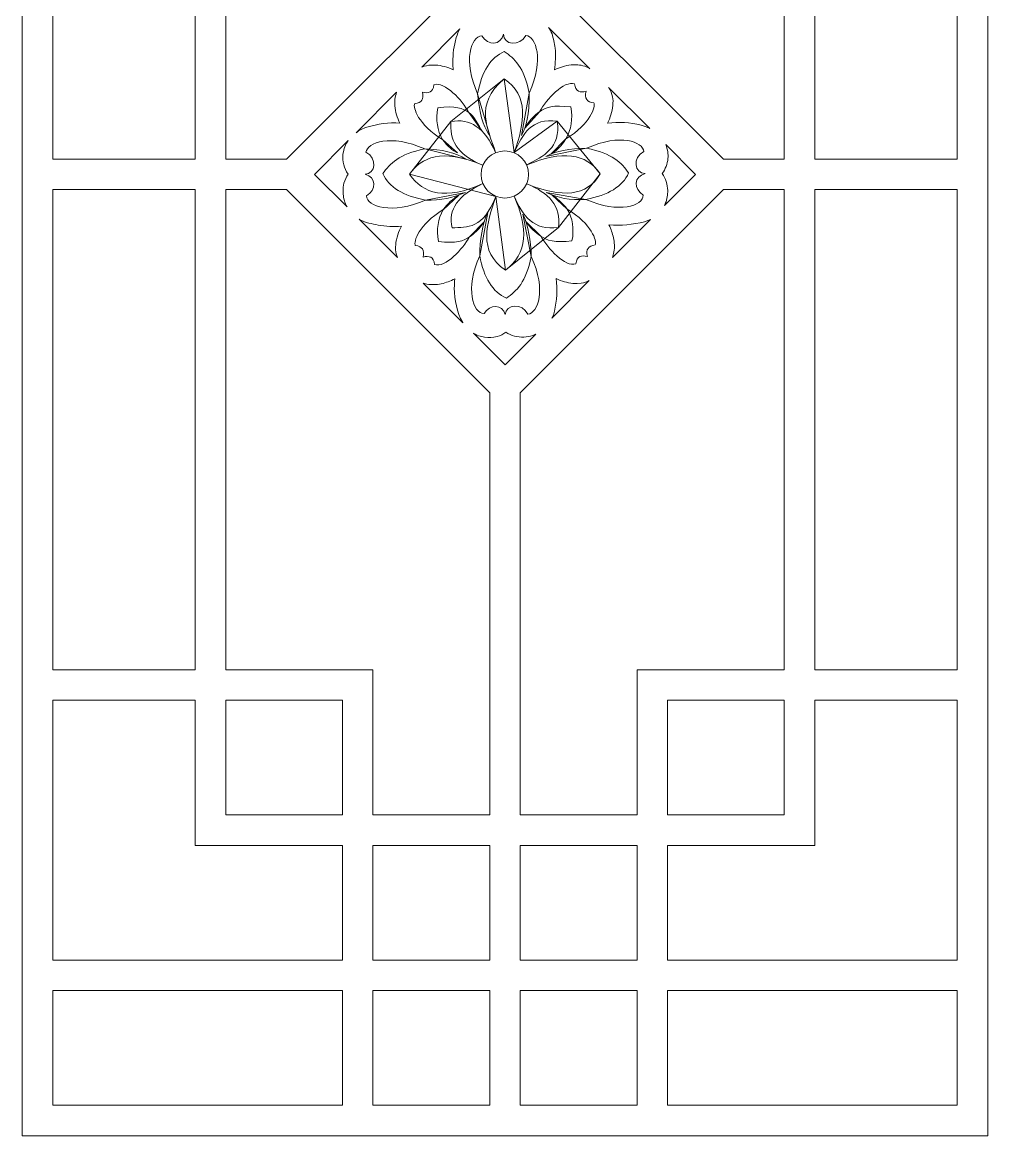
# Model space of a CAD drawing. Header units: centimetres. Extents: x -12.8 to -1.9, y -0.9 to 9.5.
# Drawn here: x -7.07 to -1.85, y -0.9 to 5.12 of the extents above; entities that cross this region are included whole.
import ezdxf

# ---------------------------------------------------------------- set-up
doc = ezdxf.new("R2010")
doc.units = ezdxf.units.CM
doc.header["$MEASUREMENT"] = 0
doc.layers.add('layer 1', color=7, linetype='Continuous')

msp = doc.modelspace()

# ---------------------------------------------------------------- linework, layer by layer
at = {"layer": 'layer 1', "color": 7, "lineweight": 9}
for points, knots in [([(-7.07487, -0.8996), (-7.07487, -0.8996), (-7.07487, 9.5), (-7.07487, 9.5), (-7.07487, 9.5), (-7.07487, 9.5), (-1.85082, 9.5), (-1.85082, 9.5), (-1.85082, 9.5), (-1.85082, 9.5), (-1.85082, -0.8996), (-1.85082, -0.8996), (-1.85082, -0.8996), (-1.85082, -0.8996), (-7.07487, -0.8996), (-7.07487, -0.8996)], [0, 0, 0, 0, 0.2, 0.2, 0.2, 0.2, 0.4, 0.4, 0.4, 0.4, 0.6, 0.6, 0.6, 0.6, 1, 1, 1, 1]), ([(-5.64433, 4.38261), (-5.64433, 4.38261), (-5.64433, 4.38261), (-5.64433, 4.38261), (-5.64433, 4.38261), (-5.64433, 4.38261), (-4.54527, 5.48168), (-4.54527, 5.48168), (-4.54527, 5.48168), (-4.54527, 5.48168), (-4.54527, 7.76506), (-4.54527, 7.76506), (-4.54527, 7.76506), (-4.54527, 7.76506), (-5.17713, 7.76506), (-5.17713, 7.76506), (-5.17713, 7.76506), (-5.17713, 7.76506), (-5.17713, 6.98001), (-5.17713, 6.98001), (-5.17713, 6.98001), (-5.17713, 6.98001), (-5.97381, 6.98001), (-5.97381, 6.98001), (-5.97381, 6.98001), (-5.97381, 6.98001), (-5.97381, 4.38261), (-5.97381, 4.38261), (-5.97381, 4.38261), (-5.97381, 4.38261), (-5.64433, 4.38261), (-5.64433, 4.38261)], [0, 0, 0, 0, 0.1111111, 0.1111111, 0.1111111, 0.1111111, 0.2222222, 0.2222222, 0.2222222, 0.2222222, 0.3333333, 0.3333333, 0.3333333, 0.3333333, 0.4444444, 0.4444444, 0.4444444, 0.4444444, 0.5555556, 0.5555556, 0.5555556, 0.5555556, 0.6666667, 0.6666667, 0.6666667, 0.6666667, 0.7777778, 0.7777778, 0.7777778, 0.7777778, 1, 1, 1, 1]), ([(-4.38043, 5.48168), (-4.38043, 5.48168), (-4.38043, 5.48168), (-4.38043, 5.48168), (-4.38043, 5.48168), (-4.38043, 5.48168), (-3.28135, 4.38261), (-3.28135, 4.38261), (-3.28135, 4.38261), (-3.28135, 4.38261), (-2.95188, 4.38261), (-2.95188, 4.38261), (-2.95188, 4.38261), (-2.95188, 4.38261), (-2.95188, 6.98001), (-2.95188, 6.98001), (-2.95188, 6.98001), (-2.95188, 6.98001), (-3.74857, 6.98001), (-3.74857, 6.98001), (-3.74857, 6.98001), (-3.74857, 6.98001), (-3.74857, 7.76506), (-3.74857, 7.76506), (-3.74857, 7.76506), (-3.74857, 7.76506), (-4.38043, 7.76506), (-4.38043, 7.76506), (-4.38043, 7.76506), (-4.38043, 7.76506), (-4.38043, 5.48168), (-4.38043, 5.48168)], [0, 0, 0, 0, 0.1111111, 0.1111111, 0.1111111, 0.1111111, 0.2222222, 0.2222222, 0.2222222, 0.2222222, 0.3333333, 0.3333333, 0.3333333, 0.3333333, 0.4444444, 0.4444444, 0.4444444, 0.4444444, 0.5555556, 0.5555556, 0.5555556, 0.5555556, 0.6666667, 0.6666667, 0.6666667, 0.6666667, 0.7777778, 0.7777778, 0.7777778, 0.7777778, 1, 1, 1, 1]), ([(-6.91004, 4.38261), (-6.91004, 4.38261), (-6.91004, 4.38261), (-6.91004, 4.38261), (-6.91004, 4.38261), (-6.91004, 4.38261), (-6.13864, 4.38261), (-6.13864, 4.38261), (-6.13864, 4.38261), (-6.13864, 4.38261), (-6.13864, 6.98001), (-6.13864, 6.98001), (-6.13864, 6.98001), (-6.13864, 6.98001), (-6.91004, 6.98001), (-6.91004, 6.98001), (-6.91004, 6.98001), (-6.91004, 6.98001), (-6.91004, 4.38261), (-6.91004, 4.38261)], [0, 0, 0, 0, 0.1666667, 0.1666667, 0.1666667, 0.1666667, 0.3333333, 0.3333333, 0.3333333, 0.3333333, 0.5, 0.5, 0.5, 0.5, 0.6666667, 0.6666667, 0.6666667, 0.6666667, 1, 1, 1, 1]), ([(-2.01565, 6.98001), (-2.01565, 6.98001), (-2.01565, 6.98001), (-2.01565, 6.98001), (-2.01565, 6.98001), (-2.01565, 6.98001), (-2.78705, 6.98001), (-2.78705, 6.98001), (-2.78705, 6.98001), (-2.78705, 6.98001), (-2.78705, 4.38261), (-2.78705, 4.38261), (-2.78705, 4.38261), (-2.78705, 4.38261), (-2.01565, 4.38261), (-2.01565, 4.38261), (-2.01565, 4.38261), (-2.01565, 4.38261), (-2.01565, 6.98001), (-2.01565, 6.98001)], [0, 0, 0, 0, 0.1666667, 0.1666667, 0.1666667, 0.1666667, 0.3333333, 0.3333333, 0.3333333, 0.3333333, 0.5, 0.5, 0.5, 0.5, 0.6666667, 0.6666667, 0.6666667, 0.6666667, 1, 1, 1, 1]), ([(-4.74365, 4.87088), (-4.74365, 4.87088), (-4.74365, 4.87088), (-4.74365, 4.87088), (-4.74365, 4.87088), (-4.74365, 4.87088), (-4.74313, 4.86576), (-4.74313, 4.86576), (-4.74313, 4.86576), (-4.77438, 4.88028), (-4.805, 4.88841), (-4.83931, 4.89121), (-4.83931, 4.89121), (-4.83931, 4.89121), (-4.86056, 4.89138), (-4.86056, 4.89138), (-4.86056, 4.89138), (-4.8798, 4.89005), (-4.89628, 4.88706), (-4.91309, 4.88072), (-4.91309, 4.88072), (-4.91309, 4.88072), (-4.70667, 5.08715), (-4.70667, 5.08715), (-4.70667, 5.08715), (-4.71471, 5.07249), (-4.72099, 5.05757), (-4.72636, 5.04058), (-4.72636, 5.04058), (-4.72957, 5.02939), (-4.73248, 5.01826), (-4.73509, 5.00692), (-4.73509, 5.00692), (-4.74446, 4.96121), (-4.74716, 4.9174), (-4.74365, 4.87088)], [0, 0, 0, 0, 0.1, 0.1, 0.1, 0.1, 0.2, 0.2, 0.2, 0.2, 0.3, 0.3, 0.3, 0.3, 0.4, 0.4, 0.4, 0.4, 0.5, 0.5, 0.5, 0.5, 0.6, 0.6, 0.6, 0.6, 0.7, 0.7, 0.7, 0.7, 0.8, 0.8, 0.8, 0.8, 1, 1, 1, 1]), ([(-4.47148, 5.05888), (-4.47148, 5.05888), (-4.47148, 5.05888), (-4.47148, 5.05888), (-4.47148, 5.05888), (-4.47208, 4.99994), (-4.38261, 4.98828), (-4.35019, 5.05197), (-4.35019, 5.05197), (-4.29615, 5.04465), (-4.24834, 4.92468), (-4.33189, 4.73952), (-4.33189, 4.73952), (-4.36003, 4.88096), (-4.41227, 4.92693), (-4.46656, 4.96482), (-4.46656, 4.96482), (-4.54077, 4.93236), (-4.58897, 4.85615), (-4.61118, 4.73623), (-4.61118, 4.73623), (-4.69169, 4.91518), (-4.64687, 5.04696), (-4.5879, 5.04869), (-4.5879, 5.04869), (-4.55575, 4.99545), (-4.48428, 4.99616), (-4.47148, 5.05888)], [0, 0, 0, 0, 0.125, 0.125, 0.125, 0.125, 0.25, 0.25, 0.25, 0.25, 0.375, 0.375, 0.375, 0.375, 0.5, 0.5, 0.5, 0.5, 0.625, 0.625, 0.625, 0.625, 0.75, 0.75, 0.75, 0.75, 1, 1, 1, 1]), ([(-4.00342, 4.87154), (-4.00342, 4.87154), (-4.00342, 4.87154), (-4.00342, 4.87154), (-4.00342, 4.87154), (-4.00607, 4.87336), (-4.00885, 4.87514), (-4.01185, 4.87691), (-4.01185, 4.87691), (-4.01185, 4.87691), (-4.03146, 4.88539), (-4.03146, 4.88539), (-4.03146, 4.88539), (-4.05696, 4.89294), (-4.07922, 4.89438), (-4.10565, 4.89221), (-4.10565, 4.89221), (-4.13629, 4.88811), (-4.16734, 4.87965), (-4.19461, 4.86478), (-4.19461, 4.86478), (-4.19039, 4.90345), (-4.18697, 4.94467), (-4.19161, 4.98327), (-4.19161, 4.98327), (-4.19551, 5.00983), (-4.20116, 5.03502), (-4.20832, 5.06089), (-4.20832, 5.06089), (-4.21429, 5.07307), (-4.22029, 5.08418), (-4.2272, 5.09533), (-4.2272, 5.09533), (-4.2272, 5.09533), (-4.00342, 4.87154), (-4.00342, 4.87154)], [0, 0, 0, 0, 0.1, 0.1, 0.1, 0.1, 0.2, 0.2, 0.2, 0.2, 0.3, 0.3, 0.3, 0.3, 0.4, 0.4, 0.4, 0.4, 0.5, 0.5, 0.5, 0.5, 0.6, 0.6, 0.6, 0.6, 0.7, 0.7, 0.7, 0.7, 0.8, 0.8, 0.8, 0.8, 1, 1, 1, 1]), ([(-4.9095, 4.74464), (-4.9095, 4.74464), (-4.9095, 4.74464), (-4.9095, 4.74464), (-4.9095, 4.74464), (-4.89974, 4.70695), (-4.91378, 4.68622), (-4.95164, 4.68245), (-4.95164, 4.68245), (-4.9615, 4.66285), (-4.93473, 4.5692), (-4.80021, 4.48816), (-4.80021, 4.48816), (-4.82908, 4.53809), (-4.83897, 4.59486), (-4.82593, 4.65985), (-4.82593, 4.65985), (-4.73494, 4.67265), (-4.68614, 4.65745), (-4.65809, 4.63441), (-4.65809, 4.63441), (-4.69396, 4.70088), (-4.78957, 4.80454), (-4.84735, 4.78489), (-4.84735, 4.78489), (-4.85221, 4.74124), (-4.87793, 4.73736), (-4.9095, 4.74464)], [0, 0, 0, 0, 0.125, 0.125, 0.125, 0.125, 0.25, 0.25, 0.25, 0.25, 0.375, 0.375, 0.375, 0.375, 0.5, 0.5, 0.5, 0.5, 0.625, 0.625, 0.625, 0.625, 0.75, 0.75, 0.75, 0.75, 1, 1, 1, 1]), ([(-4.75542, 4.58581), (-4.75542, 4.58581), (-4.75542, 4.58581), (-4.75542, 4.58581), (-4.75542, 4.58581), (-4.65302, 4.60541), (-4.57198, 4.55213), (-4.51439, 4.41873), (-4.51439, 4.41873), (-4.55331, 4.54716), (-4.63382, 4.67226), (-4.46784, 4.81701), (-4.46784, 4.81701), (-4.46784, 4.81701), (-4.75542, 4.58581), (-4.75542, 4.58581)], [0, 0, 0, 0, 0.2, 0.2, 0.2, 0.2, 0.4, 0.4, 0.4, 0.4, 0.6, 0.6, 0.6, 0.6, 1, 1, 1, 1]), ([(-4.46784, 4.81701), (-4.46784, 4.81701), (-4.46784, 4.81701), (-4.46784, 4.81701), (-4.46784, 4.81701), (-4.33184, 4.72624), (-4.35583, 4.5784), (-4.41306, 4.41873), (-4.41306, 4.41873), (-4.41306, 4.41873), (-4.46784, 4.81701), (-4.46784, 4.81701)], [0, 0, 0, 0, 0.25, 0.25, 0.25, 0.25, 0.5, 0.5, 0.5, 0.5, 1, 1, 1, 1]), ([(-4.02388, 4.74931), (-4.02388, 4.74931), (-4.02388, 4.74931), (-4.02388, 4.74931), (-4.02388, 4.74931), (-4.03364, 4.71162), (-4.0196, 4.69088), (-3.98172, 4.68711), (-3.98172, 4.68711), (-3.97187, 4.66749), (-3.99863, 4.57387), (-4.13315, 4.49282), (-4.13315, 4.49282), (-4.10428, 4.54275), (-4.09439, 4.5995), (-4.10742, 4.66452), (-4.10742, 4.66452), (-4.19842, 4.67732), (-4.24721, 4.66212), (-4.27529, 4.63907), (-4.27529, 4.63907), (-4.23939, 4.70554), (-4.14378, 4.8092), (-4.086, 4.78956), (-4.086, 4.78956), (-4.08114, 4.7459), (-4.05542, 4.74203), (-4.02388, 4.74931)], [0, 0, 0, 0, 0.125, 0.125, 0.125, 0.125, 0.25, 0.25, 0.25, 0.25, 0.375, 0.375, 0.375, 0.375, 0.5, 0.5, 0.5, 0.5, 0.625, 0.625, 0.625, 0.625, 0.75, 0.75, 0.75, 0.75, 1, 1, 1, 1]), ([(-3.67974, 4.54788), (-3.67974, 4.54788), (-3.67974, 4.54788), (-3.67974, 4.54788), (-3.67974, 4.54788), (-3.68781, 4.55206), (-3.69618, 4.55585), (-3.70512, 4.55927), (-3.70512, 4.55927), (-3.70512, 4.55927), (-3.72614, 4.56616), (-3.72614, 4.56616), (-3.72614, 4.56616), (-3.78605, 4.58264), (-3.84696, 4.58499), (-3.90838, 4.57612), (-3.90838, 4.57612), (-3.90838, 4.57612), (-3.89796, 4.59833), (-3.89796, 4.59833), (-3.89796, 4.59833), (-3.88488, 4.63148), (-3.8778, 4.66199), (-3.87844, 4.69775), (-3.87844, 4.69775), (-3.87844, 4.69775), (-3.8808, 4.71885), (-3.8808, 4.71885), (-3.8808, 4.71885), (-3.88491, 4.73758), (-3.89034, 4.75175), (-3.90038, 4.7681), (-3.90038, 4.7681), (-3.90038, 4.7681), (-3.90256, 4.77068), (-3.90256, 4.77068), (-3.90256, 4.77068), (-3.90256, 4.77068), (-3.67974, 4.54788), (-3.67974, 4.54788)], [0, 0, 0, 0, 0.0909091, 0.0909091, 0.0909091, 0.0909091, 0.1818182, 0.1818182, 0.1818182, 0.1818182, 0.2727273, 0.2727273, 0.2727273, 0.2727273, 0.3636364, 0.3636364, 0.3636364, 0.3636364, 0.4545455, 0.4545455, 0.4545455, 0.4545455, 0.5454545, 0.5454545, 0.5454545, 0.5454545, 0.6363636, 0.6363636, 0.6363636, 0.6363636, 0.7272727, 0.7272727, 0.7272727, 0.7272727, 0.8181818, 0.8181818, 0.8181818, 0.8181818, 1, 1, 1, 1]), ([(-5.04928, 4.74454), (-5.04928, 4.74454), (-5.04928, 4.74454), (-5.04928, 4.74454), (-5.04928, 4.74454), (-5.04928, 4.74454), (-5.04958, 4.74393), (-5.04958, 4.74393), (-5.04958, 4.74393), (-5.0582, 4.71879), (-5.06043, 4.69683), (-5.05898, 4.67036), (-5.05898, 4.67036), (-5.05538, 4.63753), (-5.04652, 4.60627), (-5.03118, 4.57691), (-5.03118, 4.57691), (-5.09123, 4.58209), (-5.15234, 4.57237), (-5.20991, 4.55564), (-5.20991, 4.55564), (-5.2314, 4.54898), (-5.25068, 4.53862), (-5.26825, 4.52556), (-5.26825, 4.52556), (-5.26825, 4.52556), (-5.04928, 4.74454), (-5.04928, 4.74454)], [0, 0, 0, 0, 0.125, 0.125, 0.125, 0.125, 0.25, 0.25, 0.25, 0.25, 0.375, 0.375, 0.375, 0.375, 0.5, 0.5, 0.5, 0.5, 0.625, 0.625, 0.625, 0.625, 0.75, 0.75, 0.75, 0.75, 1, 1, 1, 1]), ([(-4.54549, 4.5105), (-4.54549, 4.5105), (-4.54549, 4.5105), (-4.54549, 4.5105), (-4.54549, 4.5105), (-4.56708, 4.54478), (-4.59629, 4.58189), (-4.61122, 4.73651), (-4.61122, 4.73651), (-4.61122, 4.73651), (-4.54549, 4.5105), (-4.54549, 4.5105)], [0, 0, 0, 0, 0.25, 0.25, 0.25, 0.25, 0.5, 0.5, 0.5, 0.5, 1, 1, 1, 1]), ([(-4.3739, 4.50945), (-4.3739, 4.50945), (-4.3739, 4.50945), (-4.3739, 4.50945), (-4.3739, 4.50945), (-4.34882, 4.55799), (-4.32949, 4.62187), (-4.33191, 4.73968), (-4.33191, 4.73968), (-4.33191, 4.73968), (-4.3739, 4.50945), (-4.3739, 4.50945)], [0, 0, 0, 0, 0.25, 0.25, 0.25, 0.25, 0.5, 0.5, 0.5, 0.5, 1, 1, 1, 1]), ([(-4.35598, 4.55039), (-4.35598, 4.55039), (-4.35598, 4.55039), (-4.35598, 4.55039), (-4.35598, 4.55039), (-4.33698, 4.58125), (-4.30649, 4.622), (-4.27494, 4.63933), (-4.27494, 4.63933), (-4.27494, 4.63933), (-4.35598, 4.55039), (-4.35598, 4.55039)], [0, 0, 0, 0, 0.25, 0.25, 0.25, 0.25, 0.5, 0.5, 0.5, 0.5, 1, 1, 1, 1]), ([(-4.97909, 4.30134), (-4.97909, 4.30134), (-4.97909, 4.30134), (-4.97909, 4.30134), (-4.97909, 4.30134), (-4.91266, 4.39243), (-4.81089, 4.44324), (-4.58287, 4.35011), (-4.58287, 4.35011), (-4.72984, 4.40814), (-4.76319, 4.49227), (-4.75542, 4.58581), (-4.75542, 4.58581), (-4.75542, 4.58581), (-4.97909, 4.30134), (-4.97909, 4.30134)], [0, 0, 0, 0, 0.2, 0.2, 0.2, 0.2, 0.4, 0.4, 0.4, 0.4, 0.6, 0.6, 0.6, 0.6, 1, 1, 1, 1]), ([(-4.58697, 4.53335), (-4.58697, 4.53335), (-4.58697, 4.53335), (-4.58697, 4.53335), (-4.58697, 4.53335), (-4.60382, 4.56177), (-4.62963, 4.61545), (-4.65824, 4.63456), (-4.65824, 4.63456), (-4.65824, 4.63456), (-4.58697, 4.53335), (-4.58697, 4.53335)], [0, 0, 0, 0, 0.25, 0.25, 0.25, 0.25, 0.5, 0.5, 0.5, 0.5, 1, 1, 1, 1]), ([(-4.41306, 4.41873), (-4.41306, 4.41873), (-4.41306, 4.41873), (-4.41306, 4.41873), (-4.41306, 4.41873), (-4.36867, 4.51752), (-4.3171, 4.60708), (-4.18023, 4.58763), (-4.18023, 4.58763), (-4.18023, 4.58763), (-4.41306, 4.41873), (-4.41306, 4.41873)], [0, 0, 0, 0, 0.25, 0.25, 0.25, 0.25, 0.5, 0.5, 0.5, 0.5, 1, 1, 1, 1]), ([(-4.18023, 4.58763), (-4.18023, 4.58763), (-4.18023, 4.58763), (-4.18023, 4.58763), (-4.18023, 4.58763), (-4.15956, 4.44031), (-4.25551, 4.39877), (-4.34458, 4.35101), (-4.34458, 4.35101), (-4.15393, 4.43119), (-4.02154, 4.41493), (-3.94744, 4.30223), (-3.94744, 4.30223), (-3.94744, 4.30223), (-4.18023, 4.58763), (-4.18023, 4.58763)], [0, 0, 0, 0, 0.2, 0.2, 0.2, 0.2, 0.4, 0.4, 0.4, 0.4, 0.6, 0.6, 0.6, 0.6, 1, 1, 1, 1]), ([(-5.22036, 4.30054), (-5.22036, 4.30054), (-5.22036, 4.30054), (-5.22036, 4.30054), (-5.22036, 4.30054), (-5.1629, 4.3023), (-5.15188, 4.38766), (-5.21537, 4.41929), (-5.21537, 4.41929), (-5.20796, 4.47275), (-5.08305, 4.52004), (-4.89589, 4.43738), (-4.89589, 4.43738), (-5.03886, 4.40955), (-5.08534, 4.3579), (-5.12363, 4.30418), (-5.12363, 4.30418), (-5.09082, 4.23078), (-5.01387, 4.1831), (-4.89264, 4.16112), (-4.89264, 4.16112), (-5.07353, 4.08149), (-5.2103, 4.12581), (-5.21206, 4.18413), (-5.21206, 4.18413), (-5.15883, 4.21559), (-5.15907, 4.28676), (-5.22036, 4.30054)], [0, 0, 0, 0, 0.125, 0.125, 0.125, 0.125, 0.25, 0.25, 0.25, 0.25, 0.375, 0.375, 0.375, 0.375, 0.5, 0.5, 0.5, 0.5, 0.625, 0.625, 0.625, 0.625, 0.75, 0.75, 0.75, 0.75, 1, 1, 1, 1]), ([(-3.70411, 4.30401), (-3.70411, 4.30401), (-3.70411, 4.30401), (-3.70411, 4.30401), (-3.70411, 4.30401), (-3.76596, 4.29053), (-3.76797, 4.21951), (-3.7146, 4.18796), (-3.7146, 4.18796), (-3.71633, 4.12965), (-3.84416, 4.0853), (-4.02505, 4.16495), (-4.02505, 4.16495), (-3.90382, 4.18691), (-3.8268, 4.23459), (-3.79397, 4.30801), (-3.79397, 4.30801), (-3.83228, 4.3617), (-3.87876, 4.41339), (-4.02173, 4.44121), (-4.02173, 4.44121), (-3.83455, 4.52388), (-3.71867, 4.47658), (-3.71126, 4.42313), (-3.71126, 4.42313), (-3.7753, 4.39124), (-3.76282, 4.30442), (-3.70411, 4.30401)], [0, 0, 0, 0, 0.125, 0.125, 0.125, 0.125, 0.25, 0.25, 0.25, 0.25, 0.375, 0.375, 0.375, 0.375, 0.5, 0.5, 0.5, 0.5, 0.625, 0.625, 0.625, 0.625, 0.75, 0.75, 0.75, 0.75, 1, 1, 1, 1]), ([(-5.31092, 4.4829), (-5.31092, 4.4829), (-5.31092, 4.4829), (-5.31092, 4.4829), (-5.31092, 4.4829), (-5.31463, 4.47767), (-5.31811, 4.47232), (-5.3216, 4.46648), (-5.3216, 4.46648), (-5.32736, 4.45478), (-5.33166, 4.44401), (-5.33547, 4.43151), (-5.33547, 4.43151), (-5.33547, 4.43151), (-5.33975, 4.40798), (-5.33975, 4.40798), (-5.33975, 4.40798), (-5.34217, 4.37022), (-5.3348, 4.33266), (-5.31174, 4.3018), (-5.31174, 4.3018), (-5.32226, 4.28593), (-5.32864, 4.27095), (-5.33401, 4.25274), (-5.33401, 4.25274), (-5.33401, 4.25274), (-5.33827, 4.23007), (-5.33827, 4.23007), (-5.33827, 4.23007), (-5.34052, 4.20418), (-5.33862, 4.1828), (-5.33196, 4.15768), (-5.33196, 4.15768), (-5.32781, 4.14572), (-5.32329, 4.13521), (-5.31756, 4.12412), (-5.31756, 4.12412), (-5.31756, 4.12412), (-5.49362, 4.3002), (-5.49362, 4.3002), (-5.49362, 4.3002), (-5.49362, 4.3002), (-5.31092, 4.4829), (-5.31092, 4.4829)], [0, 0, 0, 0, 0.0833333, 0.0833333, 0.0833333, 0.0833333, 0.1666667, 0.1666667, 0.1666667, 0.1666667, 0.25, 0.25, 0.25, 0.25, 0.3333333, 0.3333333, 0.3333333, 0.3333333, 0.4166667, 0.4166667, 0.4166667, 0.4166667, 0.5, 0.5, 0.5, 0.5, 0.5833333, 0.5833333, 0.5833333, 0.5833333, 0.6666667, 0.6666667, 0.6666667, 0.6666667, 0.75, 0.75, 0.75, 0.75, 0.8333333, 0.8333333, 0.8333333, 0.8333333, 1, 1, 1, 1]), ([(-4.71979, 4.41732), (-4.71979, 4.41732), (-4.71979, 4.41732), (-4.71979, 4.41732), (-4.71979, 4.41732), (-4.74532, 4.42668), (-4.77489, 4.45289), (-4.8004, 4.48844), (-4.8004, 4.48844), (-4.8004, 4.48844), (-4.71979, 4.41732), (-4.71979, 4.41732)], [0, 0, 0, 0, 0.25, 0.25, 0.25, 0.25, 0.5, 0.5, 0.5, 0.5, 1, 1, 1, 1]), ([(-4.21543, 4.40904), (-4.21543, 4.40904), (-4.21543, 4.40904), (-4.21543, 4.40904), (-4.21543, 4.40904), (-4.18789, 4.42353), (-4.15754, 4.45402), (-4.13308, 4.49289), (-4.13308, 4.49289), (-4.13308, 4.49289), (-4.21543, 4.40904), (-4.21543, 4.40904)], [0, 0, 0, 0, 0.25, 0.25, 0.25, 0.25, 0.5, 0.5, 0.5, 0.5, 1, 1, 1, 1]), ([(-3.59971, 4.13258), (-3.59971, 4.13258), (-3.59971, 4.13258), (-3.59971, 4.13258), (-3.59971, 4.13258), (-3.59682, 4.1384), (-3.59419, 4.14432), (-3.59166, 4.15077), (-3.59166, 4.15077), (-3.58781, 4.16333), (-3.58517, 4.17486), (-3.58327, 4.18787), (-3.58327, 4.18787), (-3.58327, 4.18787), (-3.58233, 4.21225), (-3.58233, 4.21225), (-3.58233, 4.21225), (-3.58451, 4.24632), (-3.59273, 4.27662), (-3.61267, 4.30476), (-3.61267, 4.30476), (-3.59392, 4.32791), (-3.58474, 4.35687), (-3.58096, 4.38597), (-3.58096, 4.38597), (-3.58027, 4.39811), (-3.58051, 4.40902), (-3.58166, 4.42111), (-3.58166, 4.42111), (-3.58432, 4.43592), (-3.58791, 4.44827), (-3.59339, 4.46152), (-3.59339, 4.46152), (-3.59339, 4.46152), (-3.43208, 4.3002), (-3.43208, 4.3002), (-3.43208, 4.3002), (-3.43208, 4.3002), (-3.59971, 4.13258), (-3.59971, 4.13258)], [0, 0, 0, 0, 0.0909091, 0.0909091, 0.0909091, 0.0909091, 0.1818182, 0.1818182, 0.1818182, 0.1818182, 0.2727273, 0.2727273, 0.2727273, 0.2727273, 0.3636364, 0.3636364, 0.3636364, 0.3636364, 0.4545455, 0.4545455, 0.4545455, 0.4545455, 0.5454545, 0.5454545, 0.5454545, 0.5454545, 0.6363636, 0.6363636, 0.6363636, 0.6363636, 0.7272727, 0.7272727, 0.7272727, 0.7272727, 0.8181818, 0.8181818, 0.8181818, 0.8181818, 1, 1, 1, 1]), ([(-4.67463, 4.38193), (-4.67463, 4.38193), (-4.67463, 4.38193), (-4.67463, 4.38193), (-4.67463, 4.38193), (-4.72829, 4.41583), (-4.80819, 4.43717), (-4.89589, 4.43738), (-4.89589, 4.43738), (-4.89589, 4.43738), (-4.67463, 4.38193), (-4.67463, 4.38193)], [0, 0, 0, 0, 0.25, 0.25, 0.25, 0.25, 0.5, 0.5, 0.5, 0.5, 1, 1, 1, 1]), ([(-4.59267, 4.29967), (-4.59267, 4.29967), (-4.59267, 4.29967), (-4.59267, 4.29967), (-4.59267, 4.29967), (-4.59267, 4.36986), (-4.53483, 4.42708), (-4.46386, 4.42708), (-4.46386, 4.42708), (-4.39292, 4.42708), (-4.33506, 4.36986), (-4.33506, 4.29967), (-4.33506, 4.29967), (-4.33506, 4.22949), (-4.39292, 4.17225), (-4.46386, 4.17225), (-4.46386, 4.17225), (-4.53483, 4.17225), (-4.59267, 4.22949), (-4.59267, 4.29967)], [0, 0, 0, 0, 0.1666667, 0.1666667, 0.1666667, 0.1666667, 0.3333333, 0.3333333, 0.3333333, 0.3333333, 0.5, 0.5, 0.5, 0.5, 0.6666667, 0.6666667, 0.6666667, 0.6666667, 1, 1, 1, 1]), ([(-4.242, 4.39702), (-4.242, 4.39702), (-4.242, 4.39702), (-4.242, 4.39702), (-4.242, 4.39702), (-4.18695, 4.42511), (-4.11363, 4.44056), (-4.02159, 4.44123), (-4.02159, 4.44123), (-4.02159, 4.44123), (-4.242, 4.39702), (-4.242, 4.39702)], [0, 0, 0, 0, 0.25, 0.25, 0.25, 0.25, 0.5, 0.5, 0.5, 0.5, 1, 1, 1, 1]), ([(-4.51257, 4.1803), (-4.51257, 4.1803), (-4.51257, 4.1803), (-4.51257, 4.1803), (-4.51257, 4.1803), (-4.58195, 4.00428), (-4.66593, 4.01329), (-4.74904, 4.01143), (-4.74904, 4.01143), (-4.77331, 4.1089), (-4.71548, 4.18783), (-4.58287, 4.24985), (-4.58287, 4.24985), (-4.78382, 4.15943), (-4.9059, 4.19217), (-4.97909, 4.30134), (-4.97909, 4.30134), (-4.97909, 4.30134), (-4.51257, 4.1803), (-4.51257, 4.1803)], [0, 0, 0, 0, 0.1666667, 0.1666667, 0.1666667, 0.1666667, 0.3333333, 0.3333333, 0.3333333, 0.3333333, 0.5, 0.5, 0.5, 0.5, 0.6666667, 0.6666667, 0.6666667, 0.6666667, 1, 1, 1, 1]), ([(-3.94744, 4.30223), (-3.94744, 4.30223), (-3.94744, 4.30223), (-3.94744, 4.30223), (-3.94744, 4.30223), (-4.01857, 4.18158), (-4.15465, 4.17005), (-4.34458, 4.24895), (-4.34458, 4.24895), (-4.22883, 4.20045), (-4.1551, 4.13048), (-4.17385, 4.01322), (-4.17385, 4.01322), (-4.17385, 4.01322), (-3.94744, 4.30223), (-3.94744, 4.30223)], [0, 0, 0, 0, 0.2, 0.2, 0.2, 0.2, 0.4, 0.4, 0.4, 0.4, 0.6, 0.6, 0.6, 0.6, 1, 1, 1, 1]), ([(-6.91004, 1.62039), (-6.91004, 1.62039), (-6.91004, 1.62039), (-6.91004, 1.62039), (-6.91004, 1.62039), (-6.91004, 1.62039), (-6.13864, 1.62039), (-6.13864, 1.62039), (-6.13864, 1.62039), (-6.13864, 1.62039), (-6.13864, 4.21779), (-6.13864, 4.21779), (-6.13864, 4.21779), (-6.13864, 4.21779), (-6.91004, 4.21779), (-6.91004, 4.21779), (-6.91004, 4.21779), (-6.91004, 4.21779), (-6.91004, 1.62039), (-6.91004, 1.62039)], [0, 0, 0, 0, 0.1666667, 0.1666667, 0.1666667, 0.1666667, 0.3333333, 0.3333333, 0.3333333, 0.3333333, 0.5, 0.5, 0.5, 0.5, 0.6666667, 0.6666667, 0.6666667, 0.6666667, 1, 1, 1, 1]), ([(-4.54527, 3.1187), (-4.54527, 3.1187), (-4.54527, 3.1187), (-4.54527, 3.1187), (-4.54527, 3.1187), (-4.54527, 3.1187), (-5.64433, 4.21779), (-5.64433, 4.21779), (-5.64433, 4.21779), (-5.64433, 4.21779), (-5.97381, 4.21779), (-5.97381, 4.21779), (-5.97381, 4.21779), (-5.97381, 4.21779), (-5.97381, 1.62039), (-5.97381, 1.62039), (-5.97381, 1.62039), (-5.97381, 1.62039), (-5.17713, 1.62039), (-5.17713, 1.62039), (-5.17713, 1.62039), (-5.17713, 1.62039), (-5.17713, 0.83533), (-5.17713, 0.83533), (-5.17713, 0.83533), (-5.17713, 0.83533), (-4.54527, 0.83533), (-4.54527, 0.83533), (-4.54527, 0.83533), (-4.54527, 0.83533), (-4.54527, 3.1187), (-4.54527, 3.1187)], [0, 0, 0, 0, 0.1111111, 0.1111111, 0.1111111, 0.1111111, 0.2222222, 0.2222222, 0.2222222, 0.2222222, 0.3333333, 0.3333333, 0.3333333, 0.3333333, 0.4444444, 0.4444444, 0.4444444, 0.4444444, 0.5555556, 0.5555556, 0.5555556, 0.5555556, 0.6666667, 0.6666667, 0.6666667, 0.6666667, 0.7777778, 0.7777778, 0.7777778, 0.7777778, 1, 1, 1, 1]), ([(-3.28135, 4.21779), (-3.28135, 4.21779), (-3.28135, 4.21779), (-3.28135, 4.21779), (-3.28135, 4.21779), (-3.28135, 4.21779), (-4.38043, 3.1187), (-4.38043, 3.1187), (-4.38043, 3.1187), (-4.38043, 3.1187), (-4.38043, 0.83533), (-4.38043, 0.83533), (-4.38043, 0.83533), (-4.38043, 0.83533), (-3.74857, 0.83533), (-3.74857, 0.83533), (-3.74857, 0.83533), (-3.74857, 0.83533), (-3.74857, 1.62039), (-3.74857, 1.62039), (-3.74857, 1.62039), (-3.74857, 1.62039), (-2.95188, 1.62039), (-2.95188, 1.62039), (-2.95188, 1.62039), (-2.95188, 1.62039), (-2.95188, 4.21779), (-2.95188, 4.21779), (-2.95188, 4.21779), (-2.95188, 4.21779), (-3.28135, 4.21779), (-3.28135, 4.21779)], [0, 0, 0, 0, 0.1111111, 0.1111111, 0.1111111, 0.1111111, 0.2222222, 0.2222222, 0.2222222, 0.2222222, 0.3333333, 0.3333333, 0.3333333, 0.3333333, 0.4444444, 0.4444444, 0.4444444, 0.4444444, 0.5555556, 0.5555556, 0.5555556, 0.5555556, 0.6666667, 0.6666667, 0.6666667, 0.6666667, 0.7777778, 0.7777778, 0.7777778, 0.7777778, 1, 1, 1, 1]), ([(-2.01565, 4.21779), (-2.01565, 4.21779), (-2.01565, 4.21779), (-2.01565, 4.21779), (-2.01565, 4.21779), (-2.01565, 4.21779), (-2.78705, 4.21779), (-2.78705, 4.21779), (-2.78705, 4.21779), (-2.78705, 4.21779), (-2.78705, 1.62039), (-2.78705, 1.62039), (-2.78705, 1.62039), (-2.78705, 1.62039), (-2.01565, 1.62039), (-2.01565, 1.62039), (-2.01565, 1.62039), (-2.01565, 1.62039), (-2.01565, 4.21779), (-2.01565, 4.21779)], [0, 0, 0, 0, 0.1666667, 0.1666667, 0.1666667, 0.1666667, 0.3333333, 0.3333333, 0.3333333, 0.3333333, 0.5, 0.5, 0.5, 0.5, 0.6666667, 0.6666667, 0.6666667, 0.6666667, 1, 1, 1, 1]), ([(-4.89264, 4.16112), (-4.89264, 4.16112), (-4.89264, 4.16112), (-4.89264, 4.16112), (-4.89264, 4.16112), (-4.81136, 4.15842), (-4.7395, 4.17482), (-4.6772, 4.20257), (-4.6772, 4.20257), (-4.6772, 4.20257), (-4.89264, 4.16112), (-4.89264, 4.16112)], [0, 0, 0, 0, 0.25, 0.25, 0.25, 0.25, 0.5, 0.5, 0.5, 0.5, 1, 1, 1, 1]), ([(-4.79689, 4.10908), (-4.79689, 4.10908), (-4.79689, 4.10908), (-4.79689, 4.10908), (-4.79689, 4.10908), (-4.77707, 4.14114), (-4.7426, 4.16802), (-4.7132, 4.18826), (-4.7132, 4.18826), (-4.7132, 4.18826), (-4.79689, 4.10908), (-4.79689, 4.10908)], [0, 0, 0, 0, 0.25, 0.25, 0.25, 0.25, 0.5, 0.5, 0.5, 0.5, 1, 1, 1, 1]), ([(-4.46052, 3.78202), (-4.46052, 3.78202), (-4.46052, 3.78202), (-4.46052, 3.78202), (-4.46052, 3.78202), (-4.61227, 3.88609), (-4.56085, 4.03354), (-4.51257, 4.1803), (-4.51257, 4.1803), (-4.51257, 4.1803), (-4.46052, 3.78202), (-4.46052, 3.78202)], [0, 0, 0, 0, 0.25, 0.25, 0.25, 0.25, 0.5, 0.5, 0.5, 0.5, 1, 1, 1, 1]), ([(-4.17385, 4.01322), (-4.17385, 4.01322), (-4.17385, 4.01322), (-4.17385, 4.01322), (-4.17385, 4.01322), (-4.30835, 3.99369), (-4.36842, 4.07721), (-4.41306, 4.18212), (-4.41306, 4.18212), (-4.33794, 4.01094), (-4.33837, 3.87117), (-4.46052, 3.78202), (-4.46052, 3.78202), (-4.46052, 3.78202), (-4.17385, 4.01322), (-4.17385, 4.01322)], [0, 0, 0, 0, 0.2, 0.2, 0.2, 0.2, 0.4, 0.4, 0.4, 0.4, 0.6, 0.6, 0.6, 0.6, 1, 1, 1, 1]), ([(-4.24036, 4.20268), (-4.24036, 4.20268), (-4.24036, 4.20268), (-4.24036, 4.20268), (-4.24036, 4.20268), (-4.18155, 4.17437), (-4.10963, 4.15729), (-4.02478, 4.16502), (-4.02478, 4.16502), (-4.02478, 4.16502), (-4.24036, 4.20268), (-4.24036, 4.20268)], [0, 0, 0, 0, 0.25, 0.25, 0.25, 0.25, 0.5, 0.5, 0.5, 0.5, 1, 1, 1, 1]), ([(-4.1261, 4.1124), (-4.1261, 4.1124), (-4.1261, 4.1124), (-4.1261, 4.1124), (-4.1261, 4.1124), (-4.15178, 4.14293), (-4.18648, 4.17685), (-4.20957, 4.18939), (-4.20957, 4.18939), (-4.20957, 4.18939), (-4.1261, 4.1124), (-4.1261, 4.1124)], [0, 0, 0, 0, 0.25, 0.25, 0.25, 0.25, 0.5, 0.5, 0.5, 0.5, 1, 1, 1, 1]), ([(-4.90599, 3.85281), (-4.90599, 3.85281), (-4.90599, 3.85281), (-4.90599, 3.85281), (-4.90599, 3.85281), (-4.89623, 3.8905), (-4.91027, 3.91122), (-4.94813, 3.91498), (-4.94813, 3.91498), (-4.95799, 3.9346), (-4.93122, 4.02823), (-4.7967, 4.10927), (-4.7967, 4.10927), (-4.82557, 4.05934), (-4.83546, 4.00259), (-4.82242, 3.9376), (-4.82242, 3.9376), (-4.73143, 3.92478), (-4.68264, 3.93998), (-4.65458, 3.96302), (-4.65458, 3.96302), (-4.69045, 3.89656), (-4.78606, 3.79291), (-4.84384, 3.81254), (-4.84384, 3.81254), (-4.8487, 3.85619), (-4.87442, 3.86007), (-4.90599, 3.85281)], [0, 0, 0, 0, 0.125, 0.125, 0.125, 0.125, 0.25, 0.25, 0.25, 0.25, 0.375, 0.375, 0.375, 0.375, 0.5, 0.5, 0.5, 0.5, 0.625, 0.625, 0.625, 0.625, 0.75, 0.75, 0.75, 0.75, 1, 1, 1, 1]), ([(-4.01694, 3.85609), (-4.01694, 3.85609), (-4.01694, 3.85609), (-4.01694, 3.85609), (-4.01694, 3.85609), (-4.0267, 3.89375), (-4.01266, 3.91449), (-3.97479, 3.91825), (-3.97479, 3.91825), (-3.96494, 3.93788), (-3.99169, 4.0315), (-4.12621, 4.11254), (-4.12621, 4.11254), (-4.09734, 4.06262), (-4.08746, 4.00586), (-4.10049, 3.94085), (-4.10049, 3.94085), (-4.1915, 3.92806), (-4.24027, 3.94325), (-4.26835, 3.96629), (-4.26835, 3.96629), (-4.23246, 3.89983), (-4.13684, 3.79619), (-4.07907, 3.81581), (-4.07907, 3.81581), (-4.07421, 3.85947), (-4.04849, 3.86334), (-4.01694, 3.85609)], [0, 0, 0, 0, 0.125, 0.125, 0.125, 0.125, 0.25, 0.25, 0.25, 0.25, 0.375, 0.375, 0.375, 0.375, 0.5, 0.5, 0.5, 0.5, 0.625, 0.625, 0.625, 0.625, 0.75, 0.75, 0.75, 0.75, 1, 1, 1, 1]), ([(-5.25151, 4.0581), (-5.25151, 4.0581), (-5.25151, 4.0581), (-5.25151, 4.0581), (-5.25151, 4.0581), (-5.2353, 4.04854), (-5.21847, 4.04094), (-5.19952, 4.03659), (-5.19952, 4.03659), (-5.18299, 4.03281), (-5.16647, 4.02919), (-5.14982, 4.02602), (-5.14982, 4.02602), (-5.1076, 4.0186), (-5.0657, 4.01528), (-5.02292, 4.0198), (-5.02292, 4.0198), (-5.02292, 4.0198), (-5.0331, 3.99871), (-5.0331, 3.99871), (-5.0331, 3.99871), (-5.04796, 3.96341), (-5.05684, 3.93062), (-5.05496, 3.89204), (-5.05496, 3.89204), (-5.05496, 3.89204), (-5.05158, 3.87113), (-5.05158, 3.87113), (-5.05158, 3.87113), (-5.04935, 3.86353), (-5.04693, 3.85687), (-5.04406, 3.85065), (-5.04406, 3.85065), (-5.04406, 3.85065), (-5.25151, 4.0581), (-5.25151, 4.0581)], [0, 0, 0, 0, 0.1, 0.1, 0.1, 0.1, 0.2, 0.2, 0.2, 0.2, 0.3, 0.3, 0.3, 0.3, 0.4, 0.4, 0.4, 0.4, 0.5, 0.5, 0.5, 0.5, 0.6, 0.6, 0.6, 0.6, 0.7, 0.7, 0.7, 0.7, 0.8, 0.8, 0.8, 0.8, 1, 1, 1, 1]), ([(-4.65478, 3.96287), (-4.65478, 3.96287), (-4.65478, 3.96287), (-4.65478, 3.96287), (-4.65478, 3.96287), (-4.63418, 3.97522), (-4.60247, 4.0037), (-4.57364, 4.04458), (-4.57364, 4.04458), (-4.57364, 4.04458), (-4.65478, 3.96287), (-4.65478, 3.96287)], [0, 0, 0, 0, 0.25, 0.25, 0.25, 0.25, 0.5, 0.5, 0.5, 0.5, 1, 1, 1, 1]), ([(-4.59975, 3.85942), (-4.59975, 3.85942), (-4.59975, 3.85942), (-4.59975, 3.85942), (-4.59975, 3.85942), (-4.59963, 3.94254), (-4.58552, 4.03148), (-4.55655, 4.09424), (-4.55655, 4.09424), (-4.55655, 4.09424), (-4.59975, 3.85942), (-4.59975, 3.85942)], [0, 0, 0, 0, 0.25, 0.25, 0.25, 0.25, 0.5, 0.5, 0.5, 0.5, 1, 1, 1, 1]), ([(-4.32055, 3.85606), (-4.32055, 3.85606), (-4.32055, 3.85606), (-4.32055, 3.85606), (-4.32055, 3.85606), (-4.32346, 3.94145), (-4.33685, 4.02187), (-4.36589, 4.08509), (-4.36589, 4.08509), (-4.36589, 4.08509), (-4.32055, 3.85606), (-4.32055, 3.85606)], [0, 0, 0, 0, 0.25, 0.25, 0.25, 0.25, 0.5, 0.5, 0.5, 0.5, 1, 1, 1, 1]), ([(-4.26814, 3.96606), (-4.26814, 3.96606), (-4.26814, 3.96606), (-4.26814, 3.96606), (-4.26814, 3.96606), (-4.29857, 3.98417), (-4.32917, 4.01451), (-4.35027, 4.04556), (-4.35027, 4.04556), (-4.35027, 4.04556), (-4.26814, 3.96606), (-4.26814, 3.96606)], [0, 0, 0, 0, 0.25, 0.25, 0.25, 0.25, 0.5, 0.5, 0.5, 0.5, 1, 1, 1, 1]), ([(-3.88195, 3.85033), (-3.88195, 3.85033), (-3.88195, 3.85033), (-3.88195, 3.85033), (-3.88195, 3.85033), (-3.88189, 3.85043), (-3.88185, 3.85054), (-3.88178, 3.85065), (-3.88178, 3.85065), (-3.88178, 3.85065), (-3.87495, 3.87137), (-3.87495, 3.87137), (-3.87495, 3.87137), (-3.86947, 3.89818), (-3.86984, 3.92151), (-3.87388, 3.94849), (-3.87388, 3.94849), (-3.87876, 3.97297), (-3.88586, 3.99471), (-3.89588, 4.01757), (-3.89588, 4.01757), (-3.89588, 4.01757), (-3.90072, 4.0275), (-3.90072, 4.0275), (-3.90072, 4.0275), (-3.83575, 4.02091), (-3.7708, 4.02859), (-3.70739, 4.04287), (-3.70739, 4.04287), (-3.70739, 4.04287), (-3.67606, 4.05622), (-3.67606, 4.05622), (-3.67606, 4.05622), (-3.67606, 4.05622), (-3.88195, 3.85033), (-3.88195, 3.85033)], [0, 0, 0, 0, 0.1, 0.1, 0.1, 0.1, 0.2, 0.2, 0.2, 0.2, 0.3, 0.3, 0.3, 0.3, 0.4, 0.4, 0.4, 0.4, 0.5, 0.5, 0.5, 0.5, 0.6, 0.6, 0.6, 0.6, 0.7, 0.7, 0.7, 0.7, 0.8, 0.8, 0.8, 0.8, 1, 1, 1, 1]), ([(-4.46117, 3.54176), (-4.46117, 3.54176), (-4.46117, 3.54176), (-4.46117, 3.54176), (-4.46117, 3.54176), (-4.47638, 3.59988), (-4.54514, 3.59907), (-4.57647, 3.54717), (-4.57647, 3.54717), (-4.63545, 3.54888), (-4.68026, 3.68069), (-4.59975, 3.85961), (-4.59975, 3.85961), (-4.57754, 3.73969), (-4.52935, 3.6635), (-4.45513, 3.63104), (-4.45513, 3.63104), (-4.40084, 3.66892), (-4.3486, 3.71491), (-4.32046, 3.85632), (-4.32046, 3.85632), (-4.23692, 3.67117), (-4.28472, 3.5512), (-4.33876, 3.54388), (-4.33876, 3.54388), (-4.37048, 3.60617), (-4.45804, 3.59738), (-4.46117, 3.54176)], [0, 0, 0, 0, 0.125, 0.125, 0.125, 0.125, 0.25, 0.25, 0.25, 0.25, 0.375, 0.375, 0.375, 0.375, 0.5, 0.5, 0.5, 0.5, 0.625, 0.625, 0.625, 0.625, 0.75, 0.75, 0.75, 0.75, 1, 1, 1, 1]), ([(-4.90573, 3.71232), (-4.90573, 3.71232), (-4.90573, 3.71232), (-4.90573, 3.71232), (-4.90573, 3.71232), (-4.90573, 3.71232), (-4.88566, 3.70652), (-4.88566, 3.70652), (-4.88566, 3.70652), (-4.85844, 3.70194), (-4.83496, 3.70305), (-4.80789, 3.70808), (-4.80789, 3.70808), (-4.78166, 3.71427), (-4.75764, 3.72293), (-4.7338, 3.73554), (-4.7338, 3.73554), (-4.73599, 3.7187), (-4.73689, 3.70198), (-4.73719, 3.68499), (-4.73719, 3.68499), (-4.73637, 3.62082), (-4.72362, 3.55531), (-4.69186, 3.49906), (-4.69186, 3.49906), (-4.69143, 3.49842), (-4.691, 3.49779), (-4.69057, 3.49716), (-4.69057, 3.49716), (-4.69057, 3.49716), (-4.90573, 3.71232), (-4.90573, 3.71232)], [0, 0, 0, 0, 0.1111111, 0.1111111, 0.1111111, 0.1111111, 0.2222222, 0.2222222, 0.2222222, 0.2222222, 0.3333333, 0.3333333, 0.3333333, 0.3333333, 0.4444444, 0.4444444, 0.4444444, 0.4444444, 0.5555556, 0.5555556, 0.5555556, 0.5555556, 0.6666667, 0.6666667, 0.6666667, 0.6666667, 0.7777778, 0.7777778, 0.7777778, 0.7777778, 1, 1, 1, 1]), ([(-4.20958, 3.52267), (-4.20958, 3.52267), (-4.20958, 3.52267), (-4.20958, 3.52267), (-4.20958, 3.52267), (-4.20958, 3.52267), (-4.20102, 3.53887), (-4.20102, 3.53887), (-4.20102, 3.53887), (-4.20102, 3.53887), (-4.19535, 3.55982), (-4.19535, 3.55982), (-4.19535, 3.55982), (-4.18158, 3.61801), (-4.17798, 3.67754), (-4.1859, 3.73691), (-4.1859, 3.73691), (-4.1859, 3.73691), (-4.16375, 3.72672), (-4.16375, 3.72672), (-4.16375, 3.72672), (-4.13293, 3.71517), (-4.10494, 3.70935), (-4.07198, 3.70948), (-4.07198, 3.70948), (-4.07198, 3.70948), (-4.05015, 3.71149), (-4.05015, 3.71149), (-4.05015, 3.71149), (-4.0337, 3.71461), (-4.02013, 3.7188), (-4.00657, 3.72569), (-4.00657, 3.72569), (-4.00657, 3.72569), (-4.20958, 3.52267), (-4.20958, 3.52267)], [0, 0, 0, 0, 0.1, 0.1, 0.1, 0.1, 0.2, 0.2, 0.2, 0.2, 0.3, 0.3, 0.3, 0.3, 0.4, 0.4, 0.4, 0.4, 0.5, 0.5, 0.5, 0.5, 0.6, 0.6, 0.6, 0.6, 0.7, 0.7, 0.7, 0.7, 0.8, 0.8, 0.8, 0.8, 1, 1, 1, 1]), ([(-4.63397, 3.44056), (-4.63397, 3.44056), (-4.63397, 3.44056), (-4.63397, 3.44056), (-4.63397, 3.44056), (-4.63353, 3.44026), (-4.63305, 3.43994), (-4.63258, 3.43964), (-4.63258, 3.43964), (-4.62088, 3.43331), (-4.61004, 3.42847), (-4.59748, 3.42406), (-4.59748, 3.42406), (-4.59748, 3.42406), (-4.57364, 3.41865), (-4.57364, 3.41865), (-4.57364, 3.41865), (-4.54921, 3.41588), (-4.52905, 3.41706), (-4.50517, 3.4229), (-4.50517, 3.4229), (-4.48805, 3.42841), (-4.4726, 3.43587), (-4.45787, 3.44627), (-4.45787, 3.44627), (-4.42881, 3.42614), (-4.39502, 3.41916), (-4.36016, 3.4195), (-4.36016, 3.4195), (-4.34321, 3.42085), (-4.32878, 3.42363), (-4.31252, 3.42864), (-4.31252, 3.42864), (-4.30704, 3.4308), (-4.3019, 3.43301), (-4.29688, 3.4354), (-4.29688, 3.4354), (-4.29688, 3.4354), (-4.46284, 3.26942), (-4.46284, 3.26942), (-4.46284, 3.26942), (-4.46284, 3.26942), (-4.63397, 3.44056), (-4.63397, 3.44056)], [0, 0, 0, 0, 0.0833333, 0.0833333, 0.0833333, 0.0833333, 0.1666667, 0.1666667, 0.1666667, 0.1666667, 0.25, 0.25, 0.25, 0.25, 0.3333333, 0.3333333, 0.3333333, 0.3333333, 0.4166667, 0.4166667, 0.4166667, 0.4166667, 0.5, 0.5, 0.5, 0.5, 0.5833333, 0.5833333, 0.5833333, 0.5833333, 0.6666667, 0.6666667, 0.6666667, 0.6666667, 0.75, 0.75, 0.75, 0.75, 0.8333333, 0.8333333, 0.8333333, 0.8333333, 1, 1, 1, 1]), ([(-6.91004, 0.05029), (-6.91004, 0.05029), (-6.91004, 0.05029), (-6.91004, 0.05029), (-6.91004, 0.05029), (-6.91004, 0.05029), (-5.34195, 0.05029), (-5.34195, 0.05029), (-5.34195, 0.05029), (-5.34195, 0.05029), (-5.34195, 0.67051), (-5.34195, 0.67051), (-5.34195, 0.67051), (-5.34195, 0.67051), (-6.13864, 0.67051), (-6.13864, 0.67051), (-6.13864, 0.67051), (-6.13864, 0.67051), (-6.13864, 1.45557), (-6.13864, 1.45557), (-6.13864, 1.45557), (-6.13864, 1.45557), (-6.91004, 1.45557), (-6.91004, 1.45557), (-6.91004, 1.45557), (-6.91004, 1.45557), (-6.91004, 0.05029), (-6.91004, 0.05029)], [0, 0, 0, 0, 0.125, 0.125, 0.125, 0.125, 0.25, 0.25, 0.25, 0.25, 0.375, 0.375, 0.375, 0.375, 0.5, 0.5, 0.5, 0.5, 0.625, 0.625, 0.625, 0.625, 0.75, 0.75, 0.75, 0.75, 1, 1, 1, 1]), ([(-5.97381, 1.45557), (-5.97381, 1.45557), (-5.97381, 1.45557), (-5.97381, 1.45557), (-5.97381, 1.45557), (-5.97381, 1.45557), (-5.97381, 0.83533), (-5.97381, 0.83533), (-5.97381, 0.83533), (-5.97381, 0.83533), (-5.34195, 0.83533), (-5.34195, 0.83533), (-5.34195, 0.83533), (-5.34195, 0.83533), (-5.34195, 1.45557), (-5.34195, 1.45557), (-5.34195, 1.45557), (-5.34195, 1.45557), (-5.97381, 1.45557), (-5.97381, 1.45557)], [0, 0, 0, 0, 0.1666667, 0.1666667, 0.1666667, 0.1666667, 0.3333333, 0.3333333, 0.3333333, 0.3333333, 0.5, 0.5, 0.5, 0.5, 0.6666667, 0.6666667, 0.6666667, 0.6666667, 1, 1, 1, 1]), ([(-2.01565, 1.45557), (-2.01565, 1.45557), (-2.01565, 1.45557), (-2.01565, 1.45557), (-2.01565, 1.45557), (-2.01565, 1.45557), (-2.78705, 1.45557), (-2.78705, 1.45557), (-2.78705, 1.45557), (-2.78705, 1.45557), (-2.78705, 0.67051), (-2.78705, 0.67051), (-2.78705, 0.67051), (-2.78705, 0.67051), (-3.58374, 0.67051), (-3.58374, 0.67051), (-3.58374, 0.67051), (-3.58374, 0.67051), (-3.58374, 0.05029), (-3.58374, 0.05029), (-3.58374, 0.05029), (-3.58374, 0.05029), (-2.01565, 0.05029), (-2.01565, 0.05029), (-2.01565, 0.05029), (-2.01565, 0.05029), (-2.01565, 1.45557), (-2.01565, 1.45557)], [0, 0, 0, 0, 0.125, 0.125, 0.125, 0.125, 0.25, 0.25, 0.25, 0.25, 0.375, 0.375, 0.375, 0.375, 0.5, 0.5, 0.5, 0.5, 0.625, 0.625, 0.625, 0.625, 0.75, 0.75, 0.75, 0.75, 1, 1, 1, 1]), ([(-3.58374, 1.45557), (-3.58374, 1.45557), (-3.58374, 1.45557), (-3.58374, 1.45557), (-3.58374, 1.45557), (-3.58374, 1.45557), (-3.58374, 0.83533), (-3.58374, 0.83533), (-3.58374, 0.83533), (-3.58374, 0.83533), (-2.95188, 0.83533), (-2.95188, 0.83533), (-2.95188, 0.83533), (-2.95188, 0.83533), (-2.95188, 1.45557), (-2.95188, 1.45557), (-2.95188, 1.45557), (-2.95188, 1.45557), (-3.58374, 1.45557), (-3.58374, 1.45557)], [0, 0, 0, 0, 0.1666667, 0.1666667, 0.1666667, 0.1666667, 0.3333333, 0.3333333, 0.3333333, 0.3333333, 0.5, 0.5, 0.5, 0.5, 0.6666667, 0.6666667, 0.6666667, 0.6666667, 1, 1, 1, 1]), ([(-4.54527, 0.05029), (-4.54527, 0.05029), (-4.54527, 0.05029), (-4.54527, 0.05029), (-4.54527, 0.05029), (-4.54527, 0.05029), (-4.54527, 0.67051), (-4.54527, 0.67051), (-4.54527, 0.67051), (-4.54527, 0.67051), (-5.17713, 0.67051), (-5.17713, 0.67051), (-5.17713, 0.67051), (-5.17713, 0.67051), (-5.17713, 0.05029), (-5.17713, 0.05029), (-5.17713, 0.05029), (-5.17713, 0.05029), (-4.54527, 0.05029), (-4.54527, 0.05029)], [0, 0, 0, 0, 0.1666667, 0.1666667, 0.1666667, 0.1666667, 0.3333333, 0.3333333, 0.3333333, 0.3333333, 0.5, 0.5, 0.5, 0.5, 0.6666667, 0.6666667, 0.6666667, 0.6666667, 1, 1, 1, 1]), ([(-4.38043, 0.67051), (-4.38043, 0.67051), (-4.38043, 0.67051), (-4.38043, 0.67051), (-4.38043, 0.67051), (-4.38043, 0.67051), (-4.38043, 0.05029), (-4.38043, 0.05029), (-4.38043, 0.05029), (-4.38043, 0.05029), (-3.74857, 0.05029), (-3.74857, 0.05029), (-3.74857, 0.05029), (-3.74857, 0.05029), (-3.74857, 0.67051), (-3.74857, 0.67051), (-3.74857, 0.67051), (-3.74857, 0.67051), (-4.38043, 0.67051), (-4.38043, 0.67051)], [0, 0, 0, 0, 0.1666667, 0.1666667, 0.1666667, 0.1666667, 0.3333333, 0.3333333, 0.3333333, 0.3333333, 0.5, 0.5, 0.5, 0.5, 0.6666667, 0.6666667, 0.6666667, 0.6666667, 1, 1, 1, 1]), ([(-5.34195, -0.73477), (-5.34195, -0.73477), (-5.34195, -0.73477), (-5.34195, -0.73477), (-5.34195, -0.73477), (-5.34195, -0.73477), (-5.34195, -0.11454), (-5.34195, -0.11454), (-5.34195, -0.11454), (-5.34195, -0.11454), (-6.91004, -0.11454), (-6.91004, -0.11454), (-6.91004, -0.11454), (-6.91004, -0.11454), (-6.91004, -0.73477), (-6.91004, -0.73477), (-6.91004, -0.73477), (-6.91004, -0.73477), (-5.34195, -0.73477), (-5.34195, -0.73477)], [0, 0, 0, 0, 0.1666667, 0.1666667, 0.1666667, 0.1666667, 0.3333333, 0.3333333, 0.3333333, 0.3333333, 0.5, 0.5, 0.5, 0.5, 0.6666667, 0.6666667, 0.6666667, 0.6666667, 1, 1, 1, 1]), ([(-4.54527, -0.73477), (-4.54527, -0.73477), (-4.54527, -0.73477), (-4.54527, -0.73477), (-4.54527, -0.73477), (-4.54527, -0.73477), (-4.54527, -0.11454), (-4.54527, -0.11454), (-4.54527, -0.11454), (-4.54527, -0.11454), (-5.17713, -0.11454), (-5.17713, -0.11454), (-5.17713, -0.11454), (-5.17713, -0.11454), (-5.17713, -0.73477), (-5.17713, -0.73477), (-5.17713, -0.73477), (-5.17713, -0.73477), (-4.54527, -0.73477), (-4.54527, -0.73477)], [0, 0, 0, 0, 0.1666667, 0.1666667, 0.1666667, 0.1666667, 0.3333333, 0.3333333, 0.3333333, 0.3333333, 0.5, 0.5, 0.5, 0.5, 0.6666667, 0.6666667, 0.6666667, 0.6666667, 1, 1, 1, 1]), ([(-3.74857, -0.73477), (-3.74857, -0.73477), (-3.74857, -0.73477), (-3.74857, -0.73477), (-3.74857, -0.73477), (-3.74857, -0.73477), (-3.74857, -0.11454), (-3.74857, -0.11454), (-3.74857, -0.11454), (-3.74857, -0.11454), (-4.38043, -0.11454), (-4.38043, -0.11454), (-4.38043, -0.11454), (-4.38043, -0.11454), (-4.38043, -0.73477), (-4.38043, -0.73477), (-4.38043, -0.73477), (-4.38043, -0.73477), (-3.74857, -0.73477), (-3.74857, -0.73477)], [0, 0, 0, 0, 0.1666667, 0.1666667, 0.1666667, 0.1666667, 0.3333333, 0.3333333, 0.3333333, 0.3333333, 0.5, 0.5, 0.5, 0.5, 0.6666667, 0.6666667, 0.6666667, 0.6666667, 1, 1, 1, 1]), ([(-2.01565, -0.11454), (-2.01565, -0.11454), (-2.01565, -0.11454), (-2.01565, -0.11454), (-2.01565, -0.11454), (-2.01565, -0.11454), (-3.58374, -0.11454), (-3.58374, -0.11454), (-3.58374, -0.11454), (-3.58374, -0.11454), (-3.58374, -0.73477), (-3.58374, -0.73477), (-3.58374, -0.73477), (-3.58374, -0.73477), (-2.01565, -0.73477), (-2.01565, -0.73477), (-2.01565, -0.73477), (-2.01565, -0.73477), (-2.01565, -0.11454), (-2.01565, -0.11454)], [0, 0, 0, 0, 0.1666667, 0.1666667, 0.1666667, 0.1666667, 0.3333333, 0.3333333, 0.3333333, 0.3333333, 0.5, 0.5, 0.5, 0.5, 0.6666667, 0.6666667, 0.6666667, 0.6666667, 1, 1, 1, 1])]:
    msp.add_open_spline(points, degree=3, knots=knots, dxfattribs=at)

doc.saveas('drawing.dxf')
